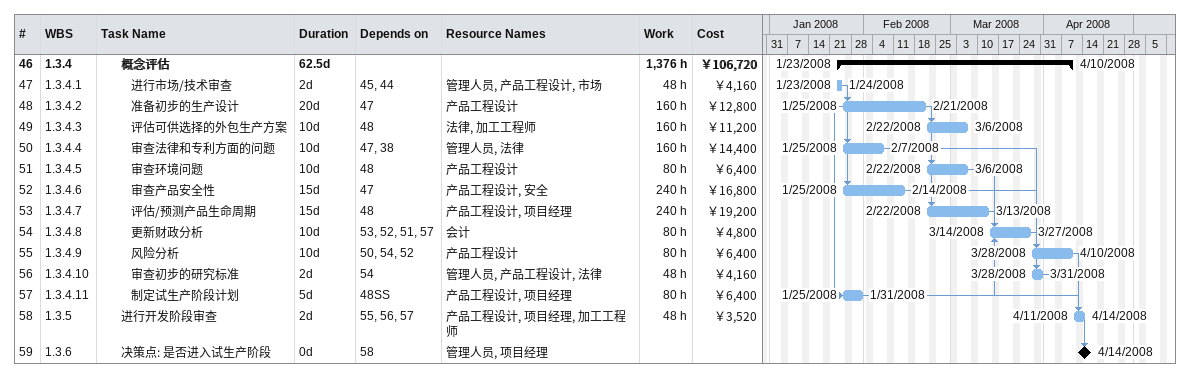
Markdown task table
| ID | WBS | Task | Duration | Start | Finish | Predecessors | Resources | Work (h) | Cost (￥) |
|---|---|---|---|---|---|---|---|---|---|
| 46 | 1.3.4 | **概念评估** | 62.5d | 2008-01-23 | 2008-04-10 |  |  | 1376 | 106720 |
| 47 | 1.3.4.1 | 进行市场/技术审查 | 2d | 2008-01-23 | 2008-01-24 | 45, 44 | 管理人员, 产品工程设计, 市场 | 48 | 4160 |
| 48 | 1.3.4.2 | 准备初步的生产设计 | 20d | 2008-01-25 | 2008-02-21 | 47 | 产品工程设计 | 160 | 12800 |
| 49 | 1.3.4.3 | 评估可供选择的外包生产方案 | 10d | 2008-02-22 | 2008-03-06 | 48 | 法律, 加工工程师 | 160 | 11200 |
| 50 | 1.3.4.4 | 审查法律和专利方面的问题 | 10d | 2008-01-25 | 2008-02-07 | 47, 38 | 管理人员, 法律 | 160 | 14400 |
| 51 | 1.3.4.5 | 审查环境问题 | 10d | 2008-02-22 | 2008-03-06 | 48 | 产品工程设计 | 80 | 6400 |
| 52 | 1.3.4.6 | 审查产品安全性 | 15d | 2008-01-25 | 2008-02-14 | 47 | 产品工程设计, 安全 | 240 | 16800 |
| 53 | 1.3.4.7 | 评估/预测产品生命周期 | 15d | 2008-02-22 | 2008-03-13 | 48 | 产品工程设计, 项目经理 | 240 | 19200 |
| 54 | 1.3.4.8 | 更新财政分析 | 10d | 2008-03-14 | 2008-03-27 | 53, 52, 51, 57 | 会计 | 80 | 4800 |
| 55 | 1.3.4.9 | 风险分析 | 10d | 2008-03-28 | 2008-04-10 | 50, 54, 52 | 产品工程设计 | 80 | 6400 |
| 56 | 1.3.4.10 | 审查初步的研究标准 | 2d | 2008-03-28 | 2008-03-31 | 54 | 管理人员, 产品工程设计, 法律 | 48 | 4160 |
| 57 | 1.3.4.11 | 制定试生产阶段计划 | 5d | 2008-01-25 | 2008-01-31 | 48SS | 产品工程设计, 项目经理 | 80 | 6400 |
| 58 | 1.3.5 | 进行开发阶段审查 | 2d | 2008-04-11 | 2008-04-14 | 55, 56, 57 | 产品工程设计, 项目经理, 加工工程师 | 48 | 3520 |
| 59 | 1.3.6 | 决策点: 是否进入试生产阶段 | 0d | 2008-04-14 | 2008-04-14 | 58 | 管理人员, 项目经理 |  |  |
